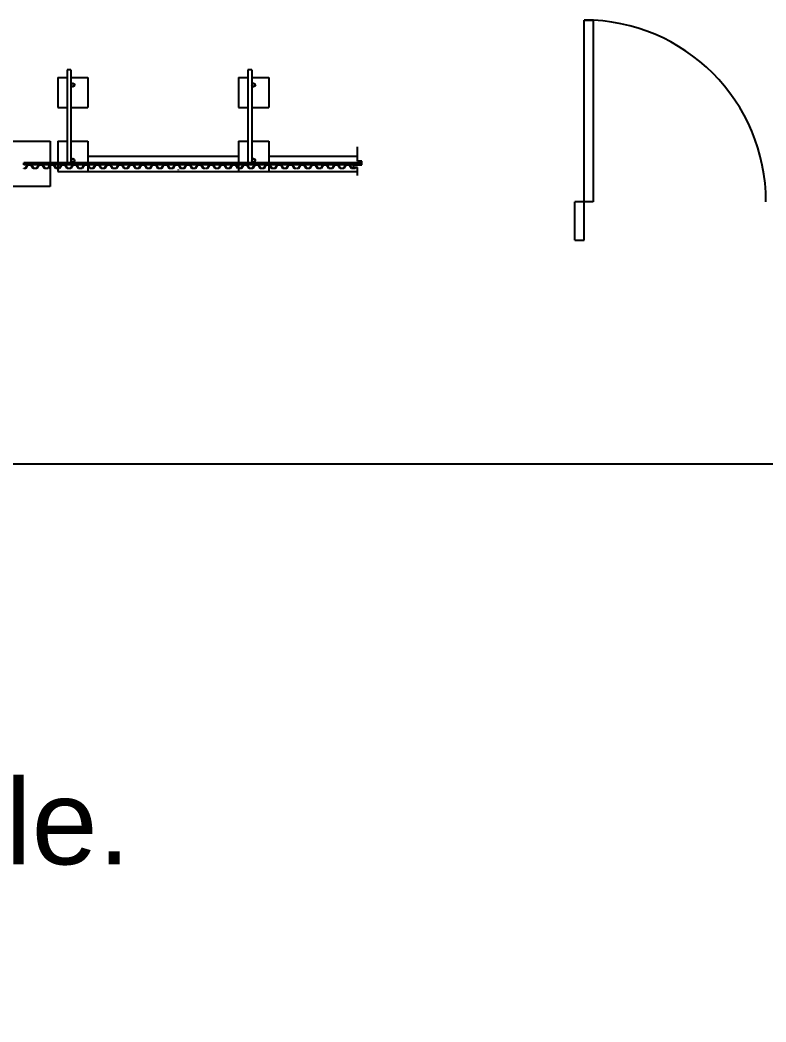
# Model space of a CAD drawing. Header units: inches. Extents: x -12530 to 36157, y 78659 to 110077.
# Drawn here: x 4943 to 8452, y 78659 to 83372 of the extents above; entities that cross this region are included whole.
import ezdxf

# ---------------------------------------------------------------- set-up
doc = ezdxf.new("R2010")
doc.units = ezdxf.units.IN
doc.header["$MEASUREMENT"] = 0
doc.layers.add('freecads.com', color=7, linetype='Continuous')
doc.styles.get("Standard").update_dxf_attribs({"font": 'arial.ttf'})

msp = doc.modelspace()

# ---------------------------------------------------------------- hatches: boundary and pattern name
at = {"layer": 'freecads.com'}
for points in [[(5386, 82673.6), (5377.1, 82673.6), (5368.2, 82690), (5359.4, 82690), (5350.5, 82690), (5341.6, 82673.6), (5332.8, 82673.6), (5323.9, 82673.6), (5315, 82690), (5306.2, 82690), (5297.3, 82690), (5288.5, 82673.6), (5279.6, 82673.6), (5270.7, 82673.6), (5261.9, 82690), (5253, 82690), (5244.1, 82690), (5235.3, 82673.6), (5226.4, 82673.6), (5217.5, 82673.6), (5208.7, 82690), (5199.8, 82690), (5190.9, 82690), (5182.1, 82673.6), (5173.2, 82673.6), (5164.4, 82673.6), (5155.5, 82690), (5146.6, 82690), (5137.8, 82690), (5128.9, 82673.6), (5120, 82673.6), (5111.2, 82673.6), (5102.3, 82690), (5093.4, 82690), (5084.6, 82690), (5075.7, 82673.6), (5066.9, 82673.6), (5058, 82673.6), (5049.1, 82690), (5040.3, 82690), (5031.4, 82690), (5022.5, 82673.6), (5013.7, 82673.6), (5004.8, 82673.6), (4995.9, 82690), (4987.1, 82690), (4978.2, 82690), (4969.3, 82673.6), (4960.5, 82673.6), (4960.5, 82675.1), (4968.5, 82675.1), (4977.4, 82691.4), (4987.1, 82691.4), (4996.8, 82691.4), (5005.6, 82675.1), (5013.7, 82675.1), (5021.7, 82675.1), (5030.6, 82691.4), (5040.3, 82691.4), (5050, 82691.4), (5058.8, 82675.1), (5066.9, 82675.1), (5074.9, 82675.1), (5083.7, 82691.4), (5093.4, 82691.4), (5103.2, 82691.4), (5112, 82675.1), (5120, 82675.1), (5128.1, 82675.1), (5136.9, 82691.4), (5146.6, 82691.4), (5156.3, 82691.4), (5165.2, 82675.1), (5173.2, 82675.1), (5181.2, 82675.1), (5190.1, 82691.4), (5199.8, 82691.4), (5209.5, 82691.4), (5218.4, 82675.1), (5226.4, 82675.1), (5234.4, 82675.1), (5243.3, 82691.4), (5253, 82691.4), (5262.7, 82691.4), (5271.6, 82675.1), (5279.6, 82675.1), (5287.6, 82675.1), (5296.5, 82691.4), (5306.2, 82691.4), (5315.9, 82691.4), (5324.8, 82675.1), (5332.8, 82675.1), (5340.8, 82675.1), (5349.7, 82691.4), (5359.4, 82691.4), (5369.1, 82691.4), (5377.9, 82675.1), (5386, 82675.1)], [(5813.4, 82673.6), (5804.5, 82673.6), (5795.7, 82690), (5786.8, 82690), (5777.9, 82690), (5769.1, 82673.6), (5760.2, 82673.6), (5751.3, 82673.6), (5742.5, 82690), (5733.6, 82690), (5724.7, 82690), (5715.9, 82673.6), (5707, 82673.6), (5698.1, 82673.6), (5689.3, 82690), (5680.4, 82690), (5671.6, 82690), (5662.7, 82673.6), (5653.8, 82673.6), (5645, 82673.6), (5636.1, 82690), (5627.2, 82690), (5618.4, 82690), (5609.5, 82673.6), (5600.6, 82673.6), (5591.8, 82673.6), (5582.9, 82690), (5574, 82690), (5565.2, 82690), (5556.3, 82673.6), (5547.5, 82673.6), (5538.6, 82673.6), (5529.7, 82690), (5520.9, 82690), (5512, 82690), (5503.1, 82673.6), (5494.3, 82673.6), (5485.4, 82673.6), (5476.5, 82690), (5467.7, 82690), (5458.8, 82690), (5450, 82673.6), (5441.1, 82673.6), (5432.2, 82673.6), (5423.4, 82690), (5414.5, 82690), (5405.6, 82690), (5396.8, 82673.6), (5387.9, 82673.6), (5387.9, 82675.1), (5395.9, 82675.1), (5404.8, 82691.4), (5414.5, 82691.4), (5424.2, 82691.4), (5433.1, 82675.1), (5441.1, 82675.1), (5449.1, 82675.1), (5458, 82691.4), (5467.7, 82691.4), (5477.4, 82691.4), (5486.3, 82675.1), (5494.3, 82675.1), (5502.3, 82675.1), (5511.2, 82691.4), (5520.9, 82691.4), (5530.6, 82691.4), (5539.4, 82675.1), (5547.5, 82675.1), (5555.5, 82675.1), (5564.3, 82691.4), (5574, 82691.4), (5583.8, 82691.4), (5592.6, 82675.1), (5600.6, 82675.1), (5608.7, 82675.1), (5617.5, 82691.4), (5627.2, 82691.4), (5636.9, 82691.4), (5645.8, 82675.1), (5653.8, 82675.1), (5661.8, 82675.1), (5670.7, 82691.4), (5680.4, 82691.4), (5690.1, 82691.4), (5699, 82675.1), (5707, 82675.1), (5715, 82675.1), (5723.9, 82691.4), (5733.6, 82691.4), (5743.3, 82691.4), (5752.2, 82675.1), (5760.2, 82675.1), (5768.2, 82675.1), (5777.1, 82691.4), (5786.8, 82691.4), (5796.5, 82691.4), (5805.4, 82675.1), (5813.4, 82675.1)], [(6241.7, 82673.6), (6232.8, 82673.6), (6224, 82690), (6215.1, 82690), (6206.2, 82690), (6197.4, 82673.6), (6188.5, 82673.6), (6179.6, 82673.6), (6170.8, 82690), (6161.9, 82690), (6153, 82690), (6144.2, 82673.6), (6135.3, 82673.6), (6126.4, 82673.6), (6117.6, 82690), (6108.7, 82690), (6099.9, 82690), (6091, 82673.6), (6082.1, 82673.6), (6073.3, 82673.6), (6064.4, 82690), (6055.5, 82690), (6046.7, 82690), (6037.8, 82673.6), (6028.9, 82673.6), (6020.1, 82673.6), (6011.2, 82690), (6002.4, 82690), (5993.5, 82690), (5984.6, 82673.6), (5975.8, 82673.6), (5966.9, 82673.6), (5958, 82690), (5949.2, 82690), (5940.3, 82690), (5931.4, 82673.6), (5922.6, 82673.6), (5913.7, 82673.6), (5904.8, 82690), (5896, 82690), (5887.1, 82690), (5878.3, 82673.6), (5869.4, 82673.6), (5860.5, 82673.6), (5851.7, 82690), (5842.8, 82690), (5833.9, 82690), (5825.1, 82673.6), (5816.2, 82673.6), (5816.2, 82675.1), (5824.2, 82675.1), (5833.1, 82691.4), (5842.8, 82691.4), (5852.5, 82691.4), (5861.4, 82675.1), (5869.4, 82675.1), (5877.4, 82675.1), (5886.3, 82691.4), (5896, 82691.4), (5905.7, 82691.4), (5914.6, 82675.1), (5922.6, 82675.1), (5930.6, 82675.1), (5939.5, 82691.4), (5949.2, 82691.4), (5958.9, 82691.4), (5967.7, 82675.1), (5975.8, 82675.1), (5983.8, 82675.1), (5992.6, 82691.4), (6002.4, 82691.4), (6012.1, 82691.4), (6020.9, 82675.1), (6028.9, 82675.1), (6037, 82675.1), (6045.8, 82691.4), (6055.5, 82691.4), (6065.2, 82691.4), (6074.1, 82675.1), (6082.1, 82675.1), (6090.1, 82675.1), (6099, 82691.4), (6108.7, 82691.4), (6118.4, 82691.4), (6127.3, 82675.1), (6135.3, 82675.1), (6143.3, 82675.1), (6152.2, 82691.4), (6161.9, 82691.4), (6171.6, 82691.4), (6180.5, 82675.1), (6188.5, 82675.1), (6196.5, 82675.1), (6205.4, 82691.4), (6215.1, 82691.4), (6224.8, 82691.4), (6233.7, 82675.1), (6241.7, 82675.1)], [(6386.6, 82690), (6395.5, 82673.6), (6404.4, 82673.6), (6413.2, 82673.6), (6422.1, 82690), (6431, 82690), (6439.8, 82690), (6448.7, 82673.6), (6457.6, 82673.6), (6466.4, 82673.6), (6475.3, 82690), (6484.1, 82690), (6493, 82690), (6501.9, 82673.6), (6510.7, 82673.6), (6519.6, 82673.6), (6522.3, 82678.6), (6520.7, 82678.6), (6518.8, 82675.1), (6510.7, 82675.1), (6502.7, 82675.1), (6493.9, 82691.4), (6484.1, 82691.4), (6474.4, 82691.4), (6465.6, 82675.1), (6457.6, 82675.1), (6449.5, 82675.1), (6440.7, 82691.4), (6431, 82691.4), (6421.3, 82691.4), (6412.4, 82675.1), (6404.4, 82675.1), (6396.3, 82675.1), (6387.5, 82691.4), (6377.8, 82691.4), (6368.1, 82691.4), (6359.2, 82675.1), (6351.2, 82675.1), (6343.2, 82675.1), (6334.3, 82691.4), (6324.6, 82691.4), (6314.9, 82691.4), (6306, 82675.1), (6298, 82675.1), (6290, 82675.1), (6281.1, 82691.4), (6271.4, 82691.4), (6261.7, 82691.4), (6252.8, 82675.1), (6244.8, 82675.1), (6244.8, 82673.6), (6253.7, 82673.6), (6262.5, 82690), (6271.4, 82690), (6280.3, 82690), (6289.1, 82673.6), (6298, 82673.6), (6306.9, 82673.6), (6315.7, 82690), (6324.6, 82690), (6333.5, 82690), (6342.3, 82673.6), (6351.2, 82673.6), (6360, 82673.6), (6368.9, 82690), (6377.8, 82690)]]:
    msp.add_hatch(color=256, dxfattribs=at).paths.add_polyline_path(points)

# ---------------------------------------------------------------- linework, layer by layer
for p, q in [((7597.4, 83372.2), (7640.1, 83372.2)), ((7597.4, 82517.2), (7597.4, 83372.2)), ((7640.1, 83372.2), (7640.1, 82517.2)), ((5164.4, 83137.7), (5164.4, 82700.2)), ((5182.1, 83137.7), (5164.4, 83137.7)), ((5182.1, 83137.7), (5182.1, 82700.2)), ((6015.3, 83137.7), (6015.3, 82700.2)), ((6033, 83137.7), (6015.3, 83137.7)), ((6033, 83137.7), (6033, 82700.2)), ((5120, 83102.3), (5120, 83001.9)), ((5120, 83102.3), (5164.4, 83102.3)), ((5182.1, 83102.3), (5261.9, 83102.3)), ((5261.9, 83102.3), (5261.9, 83001.9)), ((5971, 83102.3), (5971, 82960.4)), ((5971, 83102.3), (6015.3, 83102.3)), ((6033, 83102.3), (6112.8, 83102.3)), ((6112.8, 83102.3), (6112.8, 82960.4)), ((5120, 83001.9), (5120, 82960.4)), ((5261.9, 83001.9), (5261.9, 82960.4)), ((5120, 82960.4), (5164.4, 82960.4)), ((5182.1, 82960.4), (5261.9, 82960.4)), ((5971, 82960.4), (6015.3, 82960.4)), ((6033, 82960.4), (6112.8, 82960.4)), ((4747.7, 82802.2), (5084.6, 82802.2)), ((5084.6, 82802.2), (5084.6, 82589.4)), ((5120, 82802.2), (5120, 82700.2)), ((5120, 82802.2), (5164.4, 82802.2)), ((5182.1, 82802.2), (5261.9, 82802.2)), ((5261.9, 82802.2), (5261.9, 82700.2)), ((5971, 82802.2), (5971, 82700.2)), ((5971, 82802.2), (6015.3, 82802.2)), ((6033, 82802.2), (6112.8, 82802.2)), ((6112.8, 82802.2), (6112.8, 82700.2)), ((6530.8, 82708), (6530.8, 82775.2)), ((5261.9, 82731.3), (5971, 82731.3)), ((6112.8, 82731.3), (6530.8, 82731.3)), ((4960.5, 82691.4), (4960.5, 82700.2)), ((6551.7, 82700.2), (4960.5, 82700.2)), ((6551.7, 82691.4), (4960.5, 82691.4)), ((4960.5, 82673.6), (4960.5, 82675.1)), ((4960.5, 82675.1), (4968.5, 82675.1)), ((4969.3, 82673.6), (4960.5, 82673.6)), ((4968.5, 82675.1), (4977.4, 82691.4)), ((4978.2, 82690), (4969.3, 82673.6)), ((4977.4, 82691.4), (4987.1, 82691.4)), ((4987.1, 82690), (4978.2, 82690)), ((4987.1, 82691.4), (4996.8, 82691.4)), ((4995.9, 82690), (4987.1, 82690)), ((5004.8, 82673.6), (4995.9, 82690)), ((4996.8, 82691.4), (5005.6, 82675.1)), ((5013.7, 82673.6), (5004.8, 82673.6)), ((5005.6, 82675.1), (5013.7, 82675.1)), ((5013.7, 82675.1), (5021.7, 82675.1)), ((5022.5, 82673.6), (5013.7, 82673.6)), ((5021.7, 82675.1), (5030.6, 82691.4)), ((5031.4, 82690), (5022.5, 82673.6)), ((5030.6, 82691.4), (5040.3, 82691.4)), ((5040.3, 82690), (5031.4, 82690)), ((5040.3, 82691.4), (5050, 82691.4)), ((5049.1, 82690), (5040.3, 82690)), ((5058, 82673.6), (5049.1, 82690)), ((5050, 82691.4), (5058.8, 82675.1)), ((5066.9, 82673.6), (5058, 82673.6)), ((5058.8, 82675.1), (5066.9, 82675.1)), ((5066.9, 82675.1), (5074.9, 82675.1)), ((5075.7, 82673.6), (5066.9, 82673.6)), ((5074.9, 82675.1), (5083.7, 82691.4)), ((5084.6, 82690), (5075.7, 82673.6)), ((5083.7, 82691.4), (5093.4, 82691.4)), ((5093.4, 82690), (5084.6, 82690)), ((5093.4, 82691.4), (5103.2, 82691.4)), ((5102.3, 82690), (5093.4, 82690)), ((5111.2, 82673.6), (5102.3, 82690)), ((5103.2, 82691.4), (5112, 82675.1)), ((5120, 82673.6), (5111.2, 82673.6)), ((5112, 82675.1), (5120, 82675.1)), ((5120, 82691.4), (5120, 82660.3)), ((5120, 82675.1), (5128.1, 82675.1)), ((5128.9, 82673.6), (5120, 82673.6)), ((5128.1, 82675.1), (5136.9, 82691.4)), ((5137.8, 82690), (5128.9, 82673.6)), ((5136.9, 82691.4), (5146.6, 82691.4)), ((5146.6, 82690), (5137.8, 82690)), ((5146.6, 82691.4), (5156.3, 82691.4)), ((5155.5, 82690), (5146.6, 82690)), ((5164.4, 82673.6), (5155.5, 82690)), ((5156.3, 82691.4), (5165.2, 82675.1)), ((5173.2, 82673.6), (5164.4, 82673.6)), ((5165.2, 82675.1), (5173.2, 82675.1)), ((5173.2, 82675.1), (5181.2, 82675.1)), ((5182.1, 82673.6), (5173.2, 82673.6)), ((5181.2, 82675.1), (5190.1, 82691.4)), ((5190.9, 82690), (5182.1, 82673.6)), ((5190.1, 82691.4), (5199.8, 82691.4)), ((5199.8, 82690), (5190.9, 82690)), ((5199.8, 82691.4), (5209.5, 82691.4)), ((5208.7, 82690), (5199.8, 82690)), ((5217.5, 82673.6), (5208.7, 82690)), ((5209.5, 82691.4), (5218.4, 82675.1)), ((5226.4, 82673.6), (5217.5, 82673.6)), ((5218.4, 82675.1), (5226.4, 82675.1)), ((5226.4, 82675.1), (5234.4, 82675.1)), ((5235.3, 82673.6), (5226.4, 82673.6)), ((5234.4, 82675.1), (5243.3, 82691.4)), ((5244.1, 82690), (5235.3, 82673.6)), ((5243.3, 82691.4), (5253, 82691.4)), ((5253, 82690), (5244.1, 82690)), ((5253, 82691.4), (5262.7, 82691.4)), ((5261.9, 82690), (5253, 82690)), ((5261.9, 82691.4), (5261.9, 82660.3)), ((5270.7, 82673.6), (5261.9, 82690)), ((5262.7, 82691.4), (5271.6, 82675.1)), ((5279.6, 82673.6), (5270.7, 82673.6)), ((5271.6, 82675.1), (5279.6, 82675.1)), ((5279.6, 82675.1), (5287.6, 82675.1)), ((5288.5, 82673.6), (5279.6, 82673.6)), ((5287.6, 82675.1), (5296.5, 82691.4)), ((5297.3, 82690), (5288.5, 82673.6)), ((5296.5, 82691.4), (5306.2, 82691.4)), ((5306.2, 82690), (5297.3, 82690)), ((5306.2, 82691.4), (5315.9, 82691.4)), ((5315, 82690), (5306.2, 82690)), ((5323.9, 82673.6), (5315, 82690)), ((5315.9, 82691.4), (5324.8, 82675.1)), ((5332.8, 82673.6), (5323.9, 82673.6)), ((5324.8, 82675.1), (5332.8, 82675.1)), ((5332.8, 82675.1), (5340.8, 82675.1)), ((5341.6, 82673.6), (5332.8, 82673.6)), ((5340.8, 82675.1), (5349.7, 82691.4)), ((5350.5, 82690), (5341.6, 82673.6)), ((5349.7, 82691.4), (5359.4, 82691.4)), ((5359.4, 82690), (5350.5, 82690)), ((5359.4, 82691.4), (5369.1, 82691.4)), ((5368.2, 82690), (5359.4, 82690)), ((5377.1, 82673.6), (5368.2, 82690)), ((5369.1, 82691.4), (5377.9, 82675.1)), ((5386, 82673.6), (5377.1, 82673.6)), ((5377.9, 82675.1), (5386, 82675.1)), ((5386, 82675.1), (5386, 82673.6)), ((5387.9, 82673.6), (5387.9, 82675.1)), ((5387.9, 82675.1), (5395.9, 82675.1)), ((5396.8, 82673.6), (5387.9, 82673.6)), ((5395.9, 82675.1), (5404.8, 82691.4)), ((5405.6, 82690), (5396.8, 82673.6)), ((5404.8, 82691.4), (5414.5, 82691.4)), ((5414.5, 82690), (5405.6, 82690)), ((5414.5, 82691.4), (5424.2, 82691.4)), ((5423.4, 82690), (5414.5, 82690)), ((5432.2, 82673.6), (5423.4, 82690)), ((5424.2, 82691.4), (5433.1, 82675.1)), ((5441.1, 82673.6), (5432.2, 82673.6)), ((5433.1, 82675.1), (5441.1, 82675.1)), ((5441.1, 82675.1), (5449.1, 82675.1)), ((5450, 82673.6), (5441.1, 82673.6)), ((5449.1, 82675.1), (5458, 82691.4)), ((5458.8, 82690), (5450, 82673.6)), ((5458, 82691.4), (5467.7, 82691.4)), ((5467.7, 82690), (5458.8, 82690)), ((5467.7, 82691.4), (5477.4, 82691.4)), ((5476.5, 82690), (5467.7, 82690)), ((5485.4, 82673.6), (5476.5, 82690)), ((5477.4, 82691.4), (5486.3, 82675.1)), ((5494.3, 82673.6), (5485.4, 82673.6)), ((5486.3, 82675.1), (5494.3, 82675.1)), ((5494.3, 82675.1), (5502.3, 82675.1)), ((5503.1, 82673.6), (5494.3, 82673.6)), ((5502.3, 82675.1), (5511.2, 82691.4)), ((5512, 82690), (5503.1, 82673.6)), ((5511.2, 82691.4), (5520.9, 82691.4)), ((5520.9, 82690), (5512, 82690)), ((5520.9, 82691.4), (5530.6, 82691.4)), ((5529.7, 82690), (5520.9, 82690)), ((5538.6, 82673.6), (5529.7, 82690)), ((5530.6, 82691.4), (5539.4, 82675.1)), ((5547.5, 82673.6), (5538.6, 82673.6)), ((5539.4, 82675.1), (5547.5, 82675.1)), ((5547.5, 82675.1), (5555.5, 82675.1)), ((5556.3, 82673.6), (5547.5, 82673.6)), ((5555.5, 82675.1), (5564.3, 82691.4)), ((5565.2, 82690), (5556.3, 82673.6)), ((5564.3, 82691.4), (5574, 82691.4)), ((5574, 82690), (5565.2, 82690)), ((5574, 82691.4), (5583.8, 82691.4)), ((5582.9, 82690), (5574, 82690)), ((5591.8, 82673.6), (5582.9, 82690)), ((5583.8, 82691.4), (5592.6, 82675.1)), ((5600.6, 82673.6), (5591.8, 82673.6)), ((5592.6, 82675.1), (5600.6, 82675.1)), ((5600.6, 82675.1), (5608.7, 82675.1)), ((5609.5, 82673.6), (5600.6, 82673.6)), ((5608.7, 82675.1), (5617.5, 82691.4)), ((5618.4, 82690), (5609.5, 82673.6)), ((5617.5, 82691.4), (5627.2, 82691.4)), ((5627.2, 82690), (5618.4, 82690)), ((5627.2, 82691.4), (5636.9, 82691.4)), ((5636.1, 82690), (5627.2, 82690)), ((5645, 82673.6), (5636.1, 82690)), ((5636.9, 82691.4), (5645.8, 82675.1)), ((5653.8, 82673.6), (5645, 82673.6)), ((5645.8, 82675.1), (5653.8, 82675.1)), ((5653.8, 82675.1), (5661.8, 82675.1)), ((5662.7, 82673.6), (5653.8, 82673.6)), ((5661.8, 82675.1), (5670.7, 82691.4)), ((5671.6, 82690), (5662.7, 82673.6)), ((5670.7, 82691.4), (5680.4, 82691.4)), ((5680.4, 82690), (5671.6, 82690)), ((5680.4, 82691.4), (5690.1, 82691.4)), ((5689.3, 82690), (5680.4, 82690)), ((5687.3, 82669.2), (5687.3, 82666.4)), ((5698.1, 82673.6), (5689.3, 82690)), ((5690.1, 82691.4), (5699, 82675.1)), ((5707, 82673.6), (5698.1, 82673.6)), ((5699, 82675.1), (5707, 82675.1)), ((5707, 82675.1), (5715, 82675.1)), ((5715.9, 82673.6), (5707, 82673.6)), ((5715, 82675.1), (5723.9, 82691.4)), ((5724.7, 82690), (5715.9, 82673.6)), ((5723.9, 82691.4), (5733.6, 82691.4)), ((5733.6, 82690), (5724.7, 82690)), ((5733.6, 82691.4), (5743.3, 82691.4)), ((5742.5, 82690), (5733.6, 82690)), ((5751.3, 82673.6), (5742.5, 82690)), ((5743.3, 82691.4), (5752.2, 82675.1)), ((5760.2, 82673.6), (5751.3, 82673.6)), ((5752.2, 82675.1), (5760.2, 82675.1)), ((5760.2, 82675.1), (5768.2, 82675.1)), ((5769.1, 82673.6), (5760.2, 82673.6)), ((5768.2, 82675.1), (5777.1, 82691.4)), ((5777.9, 82690), (5769.1, 82673.6)), ((5777.1, 82691.4), (5786.8, 82691.4)), ((5786.8, 82690), (5777.9, 82690)), ((5786.8, 82691.4), (5796.5, 82691.4)), ((5795.7, 82690), (5786.8, 82690)), ((5804.5, 82673.6), (5795.7, 82690)), ((5796.5, 82691.4), (5805.4, 82675.1)), ((5813.4, 82673.6), (5804.5, 82673.6)), ((5805.4, 82675.1), (5813.4, 82675.1)), ((5813.4, 82675.1), (5813.4, 82673.6)), ((5816.2, 82673.6), (5816.2, 82675.1)), ((5816.2, 82675.1), (5824.2, 82675.1)), ((5825.1, 82673.6), (5816.2, 82673.6)), ((5824.2, 82675.1), (5833.1, 82691.4)), ((5833.9, 82690), (5825.1, 82673.6)), ((5833.1, 82691.4), (5842.8, 82691.4)), ((5842.8, 82690), (5833.9, 82690)), ((5842.8, 82691.4), (5852.5, 82691.4)), ((5851.7, 82690), (5842.8, 82690)), ((5860.5, 82673.6), (5851.7, 82690)), ((5852.5, 82691.4), (5861.4, 82675.1)), ((5869.4, 82673.6), (5860.5, 82673.6)), ((5861.4, 82675.1), (5869.4, 82675.1)), ((5869.4, 82675.1), (5877.4, 82675.1)), ((5878.3, 82673.6), (5869.4, 82673.6)), ((5877.4, 82675.1), (5886.3, 82691.4)), ((5887.1, 82690), (5878.3, 82673.6)), ((5886.3, 82691.4), (5896, 82691.4)), ((5896, 82690), (5887.1, 82690)), ((5896, 82691.4), (5905.7, 82691.4)), ((5904.8, 82690), (5896, 82690)), ((5913.7, 82673.6), (5904.8, 82690)), ((5905.7, 82691.4), (5914.6, 82675.1)), ((5922.6, 82673.6), (5913.7, 82673.6)), ((5914.6, 82675.1), (5922.6, 82675.1)), ((5922.6, 82675.1), (5930.6, 82675.1)), ((5931.4, 82673.6), (5922.6, 82673.6)), ((5930.6, 82675.1), (5939.5, 82691.4)), ((5940.3, 82690), (5931.4, 82673.6)), ((5939.5, 82691.4), (5949.2, 82691.4)), ((5949.2, 82690), (5940.3, 82690)), ((5949.2, 82691.4), (5958.9, 82691.4)), ((5958, 82690), (5949.2, 82690)), ((5966.9, 82673.6), (5958, 82690)), ((5958.9, 82691.4), (5967.7, 82675.1)), ((5975.8, 82673.6), (5966.9, 82673.6)), ((5967.7, 82675.1), (5975.8, 82675.1)), ((5971, 82691.4), (5971, 82660.3)), ((5975.8, 82675.1), (5983.8, 82675.1)), ((5984.6, 82673.6), (5975.8, 82673.6)), ((5983.8, 82675.1), (5992.6, 82691.4)), ((5993.5, 82690), (5984.6, 82673.6)), ((5992.6, 82691.4), (6002.4, 82691.4)), ((6002.4, 82690), (5993.5, 82690)), ((6002.4, 82691.4), (6012.1, 82691.4)), ((6011.2, 82690), (6002.4, 82690)), ((6020.1, 82673.6), (6011.2, 82690)), ((6012.1, 82691.4), (6020.9, 82675.1)), ((6028.9, 82673.6), (6020.1, 82673.6)), ((6020.9, 82675.1), (6028.9, 82675.1)), ((6028.9, 82675.1), (6037, 82675.1)), ((6037.8, 82673.6), (6028.9, 82673.6)), ((6037, 82675.1), (6045.8, 82691.4)), ((6046.7, 82690), (6037.8, 82673.6)), ((6045.8, 82691.4), (6055.5, 82691.4)), ((6055.5, 82690), (6046.7, 82690)), ((6055.5, 82691.4), (6065.2, 82691.4)), ((6064.4, 82690), (6055.5, 82690)), ((6073.3, 82673.6), (6064.4, 82690)), ((6065.2, 82691.4), (6074.1, 82675.1)), ((6082.1, 82673.6), (6073.3, 82673.6)), ((6074.1, 82675.1), (6082.1, 82675.1)), ((6082.1, 82675.1), (6090.1, 82675.1)), ((6091, 82673.6), (6082.1, 82673.6)), ((6090.1, 82675.1), (6099, 82691.4)), ((6099.9, 82690), (6091, 82673.6)), ((6099, 82691.4), (6108.7, 82691.4)), ((6108.7, 82690), (6099.9, 82690)), ((6108.7, 82691.4), (6118.4, 82691.4)), ((6117.6, 82690), (6108.7, 82690)), ((6112.8, 82691.4), (6112.8, 82660.3)), ((6126.4, 82673.6), (6117.6, 82690)), ((6118.4, 82691.4), (6127.3, 82675.1)), ((6135.3, 82673.6), (6126.4, 82673.6)), ((6127.3, 82675.1), (6135.3, 82675.1)), ((6135.3, 82675.1), (6143.3, 82675.1)), ((6144.2, 82673.6), (6135.3, 82673.6)), ((6143.3, 82675.1), (6152.2, 82691.4)), ((6153, 82690), (6144.2, 82673.6)), ((6152.2, 82691.4), (6161.9, 82691.4)), ((6161.9, 82690), (6153, 82690)), ((6161.9, 82691.4), (6171.6, 82691.4)), ((6170.8, 82690), (6161.9, 82690)), ((6179.6, 82673.6), (6170.8, 82690)), ((6171.6, 82691.4), (6180.5, 82675.1)), ((6188.5, 82673.6), (6179.6, 82673.6)), ((6180.5, 82675.1), (6188.5, 82675.1)), ((6188.5, 82675.1), (6196.5, 82675.1)), ((6197.4, 82673.6), (6188.5, 82673.6)), ((6196.5, 82675.1), (6205.4, 82691.4)), ((6206.2, 82690), (6197.4, 82673.6)), ((6205.4, 82691.4), (6215.1, 82691.4)), ((6215.1, 82690), (6206.2, 82690)), ((6215.1, 82691.4), (6224.8, 82691.4)), ((6224, 82690), (6215.1, 82690)), ((6232.8, 82673.6), (6224, 82690)), ((6224.8, 82691.4), (6233.7, 82675.1)), ((6241.7, 82673.6), (6232.8, 82673.6)), ((6233.7, 82675.1), (6241.7, 82675.1)), ((6241.7, 82675.1), (6241.7, 82673.6)), ((6244.8, 82673.6), (6244.8, 82675.1)), ((6244.8, 82675.1), (6252.8, 82675.1)), ((6253.7, 82673.6), (6244.8, 82673.6)), ((6252.8, 82675.1), (6261.7, 82691.4)), ((6262.5, 82690), (6253.7, 82673.6)), ((6261.7, 82691.4), (6271.4, 82691.4)), ((6271.4, 82690), (6262.5, 82690)), ((6271.4, 82691.4), (6281.1, 82691.4)), ((6280.3, 82690), (6271.4, 82690)), ((6289.1, 82673.6), (6280.3, 82690)), ((6281.1, 82691.4), (6290, 82675.1)), ((6298, 82673.6), (6289.1, 82673.6)), ((6290, 82675.1), (6298, 82675.1)), ((6298, 82675.1), (6306, 82675.1)), ((6306.9, 82673.6), (6298, 82673.6)), ((6306, 82675.1), (6314.9, 82691.4)), ((6315.7, 82690), (6306.9, 82673.6)), ((6314.9, 82691.4), (6324.6, 82691.4)), ((6324.6, 82690), (6315.7, 82690)), ((6324.6, 82691.4), (6334.3, 82691.4)), ((6333.5, 82690), (6324.6, 82690)), ((6342.3, 82673.6), (6333.5, 82690)), ((6334.3, 82691.4), (6343.2, 82675.1)), ((6351.2, 82673.6), (6342.3, 82673.6)), ((6343.2, 82675.1), (6351.2, 82675.1)), ((6351.2, 82675.1), (6359.2, 82675.1)), ((6360, 82673.6), (6351.2, 82673.6)), ((6359.2, 82675.1), (6368.1, 82691.4)), ((6368.9, 82690), (6360, 82673.6)), ((6368.1, 82691.4), (6377.8, 82691.4)), ((6377.8, 82690), (6368.9, 82690)), ((6377.8, 82691.4), (6387.5, 82691.4)), ((6386.6, 82690), (6377.8, 82690)), ((6395.5, 82673.6), (6386.6, 82690)), ((6387.5, 82691.4), (6396.3, 82675.1)), ((6404.4, 82673.6), (6395.5, 82673.6)), ((6396.3, 82675.1), (6404.4, 82675.1)), ((6404.4, 82675.1), (6412.4, 82675.1)), ((6413.2, 82673.6), (6404.4, 82673.6)), ((6412.4, 82675.1), (6421.3, 82691.4)), ((6422.1, 82690), (6413.2, 82673.6)), ((6421.3, 82691.4), (6431, 82691.4)), ((6431, 82690), (6422.1, 82690)), ((6431, 82691.4), (6440.7, 82691.4)), ((6439.8, 82690), (6431, 82690)), ((6448.7, 82673.6), (6439.8, 82690)), ((6440.7, 82691.4), (6449.5, 82675.1)), ((6457.6, 82673.6), (6448.7, 82673.6)), ((6449.5, 82675.1), (6457.6, 82675.1)), ((6457.6, 82675.1), (6465.6, 82675.1)), ((6466.4, 82673.6), (6457.6, 82673.6)), ((6465.6, 82675.1), (6474.4, 82691.4)), ((6475.3, 82690), (6466.4, 82673.6)), ((6474.4, 82691.4), (6484.1, 82691.4)), ((6484.1, 82690), (6475.3, 82690)), ((6484.1, 82691.4), (6493.9, 82691.4)), ((6493, 82690), (6484.1, 82690)), ((6501.9, 82673.6), (6493, 82690)), ((6493.9, 82691.4), (6502.7, 82675.1)), ((6510.7, 82673.6), (6501.9, 82673.6)), ((6502.7, 82675.1), (6510.7, 82675.1)), ((6510.7, 82675.1), (6518.8, 82675.1)), ((6519.6, 82673.6), (6510.7, 82673.6)), ((6511.2, 82678.6), (6511.2, 82691.2)), ((6511.2, 82691.2), (6551.7, 82691.2)), ((6530.8, 82678.6), (6511.2, 82678.6)), ((6518.8, 82675.1), (6520.7, 82678.6)), ((6522.3, 82678.6), (6519.6, 82673.6)), ((6551.7, 82708), (6530.8, 82708)), ((6530.8, 82641.3), (6530.8, 82678.6)), ((6551.7, 82691.2), (6551.7, 82708)), ((5120, 82660.3), (5261.9, 82660.3)), ((5261.9, 82660.3), (5971, 82660.3)), ((5971, 82660.3), (6112.8, 82660.3)), ((6112.8, 82660.3), (6530.8, 82660.3)), ((5084.6, 82589.4), (4747.7, 82589.4)), ((7552.4, 82337.2), (7552.4, 82517.2)), ((7597.4, 82517.2), (7552.4, 82517.2)), ((7597.4, 82337.2), (7597.4, 82517.2)), ((7640.1, 82517.2), (7597.4, 82517.2)), ((7552.4, 82337.2), (7597.4, 82337.2))]:
    msp.add_line(p, q, dxfattribs=at)
msp.add_lwpolyline([(-12530.4, 81285), (36157.1, 81285)], dxfattribs=at)
for centre, radius in [((5191.1, 83066.8), 8.51), ((5191.1, 83066.8), 6.74), ((6041.9, 83066.8), 8.51), ((6041.9, 83066.8), 6.74), ((5191.1, 82712.2), 8.51), ((5191.1, 82712.2), 6.74), ((6041.9, 82712.2), 8.51), ((6041.9, 82712.2), 6.74)]:
    msp.add_circle(centre, radius, dxfattribs=at)
msp.add_arc((7597.4, 82517.2), 855, 0, 90, dxfattribs=at)

# ---------------------------------------------------------------- texts
at = {"layer": 'freecads.com', "insert": (-12456.2, 80467.2), "char_height": 400, "attachment_point": 1}
msp.add_mtext_dynamic_manual_height_columns('This CAD block is distributed for free by Freecads.\\PPlease credit freecads.com as the source when using or sharing this file.\\PFor more free CAD blocks and resources, visit Freecads.', width=1164332.793, gutter_width=20, heights=[0], dxfattribs=at)

doc.saveas('drawing.dxf')
